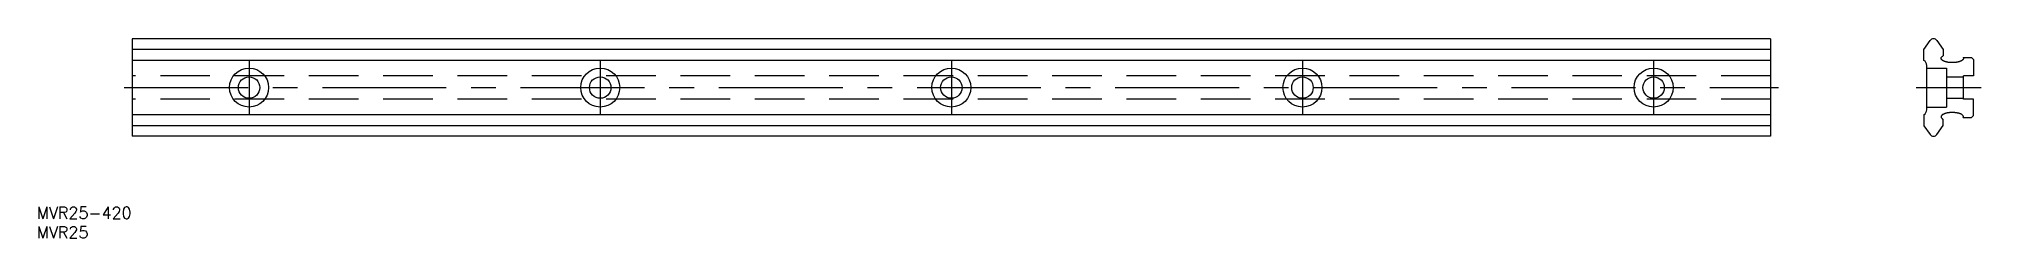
# Model space of a CAD drawing. Extents: x -24 to 474, y -39 to 13.
import ezdxf

# ---------------------------------------------------------------- set-up
doc = ezdxf.new("R2010")
doc.units = 0
doc.linetypes.add('CENTER', pattern=[50.8, 31.75, -6.35, 6.35, -6.35])
doc.linetypes.add('DASHED', pattern=[19.05, 12.7, -6.35])
doc.layers.get('0').update_dxf_attribs({"linetype": 'CONTINUOUS'})
doc.layers.add('CENTER', color=1, linetype='CONTINUOUS')
doc.styles.get("Standard").update_dxf_attribs({"font": 'txt.shx', "height": 3, "bigfont": 'bigfont.shx'})

# ---------------------------------------------------------------- blocks, each defined once
blk = doc.blocks.new('*U2')
at = {"color": 7, "linetype": 'CONTINUOUS'}
blk.add_text('MVR25-420', height=3, dxfattribs=at).set_placement((-24.4, -33.63))
blk = doc.blocks.new('*U3')
at = {"color": 7, "linetype": 'CONTINUOUS'}
blk.add_text('MVR25', height=3, dxfattribs=at).set_placement((-24.4, -38.63))

msp = doc.modelspace()

# ---------------------------------------------------------------- linework, layer by layer
at = {"color": 7, "linetype": 'CONTINUOUS'}
for p, q in [((420, 12.5), (0, 12.5)), ((0, 12.5), (0, -12.5)), ((420, 12.5), (420, -12.5)), ((459.3, 9.78), (460.89, 12.05)), ((462.63, 12.05), (464.23, 9.76)), ((420, 9.78), (0, 9.78)), ((420, 6.97), (0, 6.97)), ((459.3, 6.97), (459.3, 9.78)), ((460, -5.7), (460, 5.7)), ((464.23, 9.76), (464.23, 8.14)), ((469.36, 7.7), (471.46, 7.7)), ((471.46, 7.7), (471.96, 7.2)), ((471.96, 7.2), (471.96, 3)), ((469.46, -3), (469.46, 3)), ((471.96, 3), (469.46, 3)), ((471.96, -3), (469.46, -3)), ((471.96, -7.2), (471.96, -3)), ((420, -6.97), (0, -6.97)), ((420, -9.78), (0, -9.78)), ((459.3, -6.97), (459.3, -9.78)), ((459.3, -9.78), (460.89, -12.05)), ((462.63, -12.05), (464.23, -9.76)), ((464.23, -9.76), (464.23, -8.14)), ((469.36, -7.7), (471.46, -7.7)), ((471.46, -7.7), (471.96, -7.2)), ((420, -12.5), (0, -12.5))]:
    msp.add_line(p, q, dxfattribs=at)
at = {"color": 3, "linetype": 'DASHED'}
for p, q in [((460, 5), (465.1, 5)), ((465.1, 5), (465.1, -5)), ((420, 3), (0, 3)), ((465.1, 2.75), (469.46, 2.75)), ((420, -3), (0, -3)), ((465.1, -2.75), (469.46, -2.75)), ((460, -5), (465.1, -5))]:
    msp.add_line(p, q, dxfattribs=at)
at = {"color": 7, "linetype": 'CONTINUOUS'}
for points in [[(469.36, 7.7, 0), (469.38, 7.67, 0), (469.39, 7.63, 0), (469.4, 7.6, 0), (469.4, 7.57, 0), (469.41, 7.53, 0), (469.41, 7.5, 0), (469.41, 7.46, 0), (469.4, 7.43, 0), (469.4, 7.4, 0), (469.39, 7.36, 0), (469.38, 7.33, 0), (469.36, 7.3, 0), (469.34, 7.26, 0), (469.32, 7.23, 0), (469.3, 7.2, 0), (469.27, 7.16, 0), (469.25, 7.13, 0), (469.22, 7.1, 0), (469.18, 7.07, 0), (469.15, 7.04, 0), (469.11, 7.01, 0), (469.07, 6.98, 0), (469.03, 6.95, 0), (468.98, 6.92, 0), (468.94, 6.89, 0), (468.88, 6.86, 0), (468.83, 6.83, 0), (468.78, 6.81, 0), (468.72, 6.78, 0), (468.67, 6.76, 0), (468.61, 6.73, 0), (468.54, 6.71, 0), (468.48, 6.69, 0), (468.41, 6.66, 0), (468.35, 6.64, 0), (468.28, 6.62, 0), (468.2, 6.6, 0), (468.13, 6.58, 0), (468.06, 6.56, 0), (467.98, 6.55, 0), (467.91, 6.53, 0), (467.83, 6.51, 0), (467.75, 6.5, 0), (467.67, 6.49, 0), (467.59, 6.47, 0), (467.5, 6.46, 0), (467.42, 6.45, 0), (467.34, 6.44, 0), (467.25, 6.43, 0), (467.17, 6.42, 0), (467.08, 6.42, 0), (467, 6.41, 0), (466.91, 6.41, 0), (466.82, 6.4, 0), (466.73, 6.4, 0), (466.64, 6.4, 0), (466.56, 6.4, 0), (466.47, 6.4, 0), (466.38, 6.4, 0), (466.29, 6.4, 0), (466.21, 6.41, 0), (466.12, 6.41, 0), (466.03, 6.42, 0), (465.95, 6.43, 0), (465.86, 6.43, 0), (465.78, 6.44, 0), (465.69, 6.45, 0), (465.61, 6.46, 0), (465.53, 6.47, 0), (465.45, 6.49, 0), (465.37, 6.5, 0), (465.29, 6.52, 0), (465.21, 6.53, 0), (465.13, 6.55, 0), (465.06, 6.57, 0), (464.98, 6.58, 0), (464.91, 6.6, 0), (464.84, 6.62, 0), (464.77, 6.64, 0), (464.7, 6.67, 0), (464.64, 6.69, 0), (464.57, 6.71, 0), (464.51, 6.74, 0), (464.45, 6.76, 0), (464.39, 6.79, 0), (464.33, 6.81, 0), (464.28, 6.84, 0), (464.23, 6.87, 0), (464.18, 6.89, 0), (464.13, 6.92, 0), (464.09, 6.95, 0), (464.04, 6.98, 0), (464, 7.01, 0), (463.97, 7.04, 0), (463.93, 7.07, 0), (463.9, 7.11, 0), (463.87, 7.14, 0), (463.84, 7.17, 0), (463.81, 7.2, 0), (463.79, 7.23, 0), (463.77, 7.27, 0), (463.75, 7.3, 0), (463.74, 7.33, 0), (463.73, 7.37, 0), (463.72, 7.4, 0), (463.71, 7.44, 0), (463.71, 7.47, 0), (463.7, 7.5, 0), (463.71, 7.54, 0), (463.71, 7.57, 0), (463.72, 7.6, 0), (463.73, 7.64, 0), (463.74, 7.67, 0), (463.75, 7.7, 0), (463.77, 7.74, 0), (463.79, 7.77, 0), (463.81, 7.8, 0), (463.84, 7.84, 0), (463.87, 7.87, 0), (463.9, 7.9, 0), (463.93, 7.93, 0), (463.97, 7.96, 0), (464, 7.99, 0), (464.05, 8.02, 0), (464.09, 8.05, 0), (464.13, 8.08, 0), (464.18, 8.11, 0), (464.23, 8.14, 0)], [(469.36, -7.7, 0), (469.38, -7.67, 0), (469.39, -7.63, 0), (469.4, -7.6, 0), (469.4, -7.57, 0), (469.41, -7.53, 0), (469.41, -7.5, 0), (469.41, -7.46, 0), (469.4, -7.43, 0), (469.4, -7.4, 0), (469.39, -7.36, 0), (469.38, -7.33, 0), (469.36, -7.3, 0), (469.34, -7.26, 0), (469.32, -7.23, 0), (469.3, -7.2, 0), (469.27, -7.16, 0), (469.25, -7.13, 0), (469.22, -7.1, 0), (469.18, -7.07, 0), (469.15, -7.04, 0), (469.11, -7.01, 0), (469.07, -6.98, 0), (469.03, -6.95, 0), (468.98, -6.92, 0), (468.94, -6.89, 0), (468.88, -6.86, 0), (468.83, -6.83, 0), (468.78, -6.81, 0), (468.72, -6.78, 0), (468.67, -6.76, 0), (468.61, -6.73, 0), (468.54, -6.71, 0), (468.48, -6.69, 0), (468.41, -6.66, 0), (468.35, -6.64, 0), (468.28, -6.62, 0), (468.2, -6.6, 0), (468.13, -6.58, 0), (468.06, -6.56, 0), (467.98, -6.55, 0), (467.91, -6.53, 0), (467.83, -6.51, 0), (467.75, -6.5, 0), (467.67, -6.49, 0), (467.59, -6.47, 0), (467.5, -6.46, 0), (467.42, -6.45, 0), (467.34, -6.44, 0), (467.25, -6.43, 0), (467.17, -6.42, 0), (467.08, -6.42, 0), (467, -6.41, 0), (466.91, -6.41, 0), (466.82, -6.4, 0), (466.73, -6.4, 0), (466.64, -6.4, 0), (466.56, -6.4, 0), (466.47, -6.4, 0), (466.38, -6.4, 0), (466.29, -6.4, 0), (466.21, -6.41, 0), (466.12, -6.41, 0), (466.03, -6.42, 0), (465.95, -6.43, 0), (465.86, -6.43, 0), (465.78, -6.44, 0), (465.69, -6.45, 0), (465.61, -6.46, 0), (465.53, -6.47, 0), (465.45, -6.49, 0), (465.37, -6.5, 0), (465.29, -6.52, 0), (465.21, -6.53, 0), (465.13, -6.55, 0), (465.06, -6.57, 0), (464.98, -6.58, 0), (464.91, -6.6, 0), (464.84, -6.62, 0), (464.77, -6.64, 0), (464.7, -6.67, 0), (464.64, -6.69, 0), (464.57, -6.71, 0), (464.51, -6.74, 0), (464.45, -6.76, 0), (464.39, -6.79, 0), (464.33, -6.81, 0), (464.28, -6.84, 0), (464.23, -6.87, 0), (464.18, -6.89, 0), (464.13, -6.92, 0), (464.09, -6.95, 0), (464.04, -6.98, 0), (464, -7.01, 0), (463.97, -7.04, 0), (463.93, -7.07, 0), (463.9, -7.11, 0), (463.87, -7.14, 0), (463.84, -7.17, 0), (463.81, -7.2, 0), (463.79, -7.23, 0), (463.77, -7.27, 0), (463.75, -7.3, 0), (463.74, -7.33, 0), (463.73, -7.37, 0), (463.72, -7.4, 0), (463.71, -7.44, 0), (463.71, -7.47, 0), (463.7, -7.5, 0), (463.71, -7.54, 0), (463.71, -7.57, 0), (463.72, -7.6, 0), (463.73, -7.64, 0), (463.74, -7.67, 0), (463.75, -7.7, 0), (463.77, -7.74, 0), (463.79, -7.77, 0), (463.81, -7.8, 0), (463.84, -7.84, 0), (463.87, -7.87, 0), (463.9, -7.9, 0), (463.93, -7.93, 0), (463.97, -7.96, 0), (464, -7.99, 0), (464.05, -8.02, 0), (464.09, -8.05, 0), (464.13, -8.08, 0), (464.18, -8.11, 0), (464.23, -8.14, 0)]]:
    msp.add_polyline3d(points, dxfattribs=at)
for centre, radius in [((30, 0), 5), ((120, 0), 5), ((210, 0), 5), ((300, 0), 5), ((390, 0), 5), ((30, 0), 2.75), ((120, 0), 2.75), ((210, 0), 2.75), ((300, 0), 2.75), ((390, 0), 2.75)]:
    msp.add_circle(centre, radius, dxfattribs=at)
for centre, radius, start, end in [((461.76, 11.44), 1.06, 35, 145), ((458.5, 5.7), 1.5, 0, 57.769), ((458.5, -5.7), 1.5, 302.231, 0), ((461.76, -11.44), 1.06, 215, 325)]:
    msp.add_arc(centre, radius, start, end, dxfattribs=at)
at = {"layer": 'CENTER', "color": 1, "linetype": 'CENTER'}
for p, q in [((30, 7), (30, -7)), ((120, 7), (120, -7)), ((210, 7), (210, -7)), ((300, 7), (300, -7)), ((390, 7), (390, -7)), ((-2, 0), (422, 0)), ((457.3, 0), (473.96, 0))]:
    msp.add_line(p, q, dxfattribs=at)

# ---------------------------------------------------------------- block references
at = {"color": 7, "linetype": 'CONTINUOUS'}
for name in ['*U2', '*U3']:
    msp.add_blockref(name, (0, 0), dxfattribs=at)

doc.saveas('drawing.dxf')
